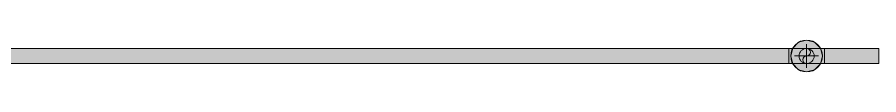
# Model space of a CAD drawing. Header units: inches. Extents: x -3385 to 41, y 7 to 1342.
# Drawn here: x -147.1 to -38.9, y 281.7 to 285.7 of the extents above; entities that cross this region are included whole.
import ezdxf

# ---------------------------------------------------------------- set-up
doc = ezdxf.new("R2010")
doc.units = ezdxf.units.IN
doc.header["$MEASUREMENT"] = 0
for name, color, linetype, lineweight in [('A-ANNO-NOTE', 131, 'Continuous', 9), ('P-PIPE', 3, 'Continuous', 9), ('P-PIPE-CNTR', 3, 'Continuous', 9)]:
    doc.layers.add(name, color=color, linetype=linetype, lineweight=lineweight)

msp = doc.modelspace()

# ---------------------------------------------------------------- hatches: boundary and pattern name
at = {"layer": 'A-ANNO-NOTE'}
h = msp.add_hatch(color=256, dxfattribs=at)
edge = h.paths.add_edge_path(flags=0)
edge.add_arc((-48, 283.743), 2, 0, 360)
msp.add_hatch(color=256, dxfattribs=at).paths.add_polyline_path([(-48, 281.743), (-47, 282.011), (-46.268, 282.743), (-46, 283.743), (-46.268, 284.743), (-47, 285.475), (-48, 285.743), (-49, 285.475), (-49.732, 284.743), (-50, 283.743), (-49.732, 282.743), (-49, 282.011)], flags=0)
at = {"layer": 'P-PIPE'}
for points in [[(-189.76, 283.743), (-50.248, 283.743), (-50.246, 284.693), (-189.756, 284.693), (-189.759, 284.216), (-189.76, 283.989)], [(-48, 282.793), (-47.754, 282.825), (-47.525, 282.92), (-47.328, 283.071), (-47.177, 283.268), (-47.082, 283.497), (-47.05, 283.743), (-47.082, 283.989), (-47.177, 284.218), (-47.328, 284.415), (-47.525, 284.566), (-47.754, 284.66), (-48, 284.693), (-48.246, 284.66), (-48.475, 284.566), (-48.672, 284.415), (-48.823, 284.218), (-48.918, 283.989), (-48.95, 283.743), (-48.918, 283.497), (-48.823, 283.268), (-48.672, 283.071), (-48.475, 282.92), (-48.246, 282.825)], [(-42.801, 283.743), (-38.944, 283.743), (-38.941, 284.693), (-45.756, 284.693), (-45.759, 284.216), (-45.76, 283.743)], [(-165.124, 282.793), (-50.244, 282.793), (-50.248, 283.268), (-50.248, 283.743), (-189.76, 283.743), (-189.756, 282.793), (-182.599, 282.793)], [(-38.941, 282.793), (-38.944, 283.268), (-38.944, 283.743), (-45.76, 283.743), (-45.756, 282.793), (-42.801, 282.793)]]:
    msp.add_hatch(color=256, dxfattribs=at).paths.add_polyline_path(points, flags=0)
h = msp.add_hatch(color=256, dxfattribs=at)
h.paths.add_polyline_path([(-48, 284.694), (-47.752, 284.66), (-47.467, 284.53), (-47.31, 284.397), (-47.163, 284.185), (-47.082, 283.989), (-47.049, 283.743), (-45.76, 283.743), (-45.756, 284.694), (-47.812, 284.694)], flags=0)
h.paths.add_polyline_path([(-50.248, 283.743), (-48.95, 283.749), (-48.916, 283.996), (-48.822, 284.22), (-48.672, 284.416), (-48.434, 284.584), (-48.362, 284.622), (-48.183, 284.676), (-48.006, 284.694), (-50.244, 284.694), (-50.248, 284.218), (-50.248, 283.989)], flags=0)
h = msp.add_hatch(color=256, dxfattribs=at)
h.paths.add_polyline_path([(-48, 282.792), (-47.751, 282.826), (-47.523, 282.921), (-47.326, 283.073), (-47.175, 283.27), (-47.081, 283.499), (-47.05, 283.749), (-47.082, 283.991), (-47.178, 284.221), (-47.329, 284.416), (-47.527, 284.567), (-47.756, 284.661), (-48.006, 284.693), (-48.248, 284.66), (-48.478, 284.564), (-48.674, 284.414), (-48.825, 284.215), (-48.919, 283.986), (-48.95, 283.737), (-48.917, 283.494), (-48.822, 283.265), (-48.67, 283.069), (-48.473, 282.918), (-48.243, 282.824), (-48.002, 282.792)], flags=0)
h.paths.add_polyline_path([(-48, 282.793), (-48.251, 282.827), (-48.475, 282.92), (-48.672, 283.071), (-48.823, 283.269), (-48.918, 283.499), (-48.95, 283.746), (-48.915, 283.994), (-48.823, 284.218), (-48.667, 284.418), (-48.475, 284.566), (-48.24, 284.661), (-48, 284.693), (-47.749, 284.658), (-47.525, 284.566), (-47.325, 284.41), (-47.177, 284.218), (-47.082, 283.983), (-47.05, 283.743), (-47.085, 283.492), (-47.177, 283.268), (-47.333, 283.068), (-47.525, 282.92), (-47.754, 282.825), (-47.997, 282.793)], flags=0)
h = msp.add_hatch(color=256, dxfattribs=at)
h.paths.add_polyline_path([(-48, 282.792), (-45.756, 282.792), (-45.759, 283.268), (-45.76, 283.743), (-47.05, 283.737), (-47.084, 283.489), (-47.177, 283.266), (-47.328, 283.07), (-47.566, 282.902), (-47.639, 282.863), (-47.818, 282.81), (-47.997, 282.792)], flags=0)
h.paths.add_polyline_path([(-48.823, 282.792), (-48.008, 282.793), (-48.246, 282.824), (-48.533, 282.956), (-48.69, 283.089), (-48.829, 283.282), (-48.918, 283.497), (-48.951, 283.743), (-50.248, 283.743), (-50.244, 282.792)], flags=0)

# ---------------------------------------------------------------- linework, layer by layer
at = {"layer": 'A-ANNO-NOTE'}
for p, q in [((-48, 285.743), (-49, 285.475)), ((-47, 285.475), (-48, 285.743)), ((-49.732, 284.743), (-50, 283.743)), ((-49, 285.475), (-49.732, 284.743)), ((-46.268, 284.743), (-47, 285.475)), ((-46, 283.743), (-46.268, 284.743)), ((-50, 283.743), (-49.732, 282.743)), ((-46.268, 282.743), (-46, 283.743)), ((-49.732, 282.743), (-49, 282.011)), ((-47, 282.011), (-46.268, 282.743)), ((-49, 282.011), (-48, 281.743)), ((-48, 281.743), (-47, 282.011))]:
    msp.add_line(p, q, dxfattribs=at)
msp.add_circle((-48, 283.743), 2, dxfattribs=at)
at = {"layer": 'P-PIPE'}
for p, q in [((-50.244, 284.693), (-189.756, 284.693)), ((-45.756, 284.694), (-50.244, 284.694)), ((-38.941, 284.693), (-45.756, 284.693)), ((-189.756, 282.793), (-50.244, 282.793)), ((-50.244, 282.792), (-45.756, 282.792)), ((-45.756, 282.793), (-38.941, 282.793))]:
    msp.add_line(p, q, dxfattribs=at)
for centre, radius, start, end in [((-48, 283.743), 0.95, 0, 180), ((-48, 284.218), 0.475, 270, 90), ((-48, 283.743), 0.95, 180, 0), ((-48, 283.268), 0.475, 90, 270)]:
    msp.add_arc(centre, radius, start, end, dxfattribs=at)
for centre, major_axis, start_param, end_param in [((-50.244, 283.743), (0, 0.951), 0, 1.5707963), ((-45.756, 283.743), (0, 0.951), 0.2638957, 0.5235988), ((-45.756, 283.743), (0, 0.951), 0, 0.2617994), ((-38.941, 283.743), (0, 0.95), 0, 1.5707963), ((-38.941, 283.743), (0, 0.95), 4.712389, 6.2831853), ((-50.244, 283.743), (0, 0.95), 0.7853982, 1.0466737), ((-50.244, 283.743), (0, 0.95), 1.0471976, 1.3087641), ((-50.244, 283.743), (0, 0.95), 1.3089969, 1.5707963), ((-50.244, 283.743), (0, 0.951), 1.5707963, 3.1415927), ((-50.244, 283.743), (0, 0.95), 1.5707963, 1.8325957), ((-50.244, 283.743), (0, 0.95), 0.5235988, 0.7844327), ((-45.756, 283.743), (0, 0.95), 1.0471976, 1.3087641), ((-45.756, 283.743), (0, 0.951), 1.047647, 1.3089969), ((-45.756, 283.743), (0, 0.95), 1.3089969, 1.5707963), ((-45.756, 283.743), (0, 0.951), 1.3092138, 1.5707963), ((-45.756, 283.743), (0, 0.95), 1.5707963, 1.8325957), ((-45.756, 283.743), (0, 0.951), 1.5707963, 3.1415927), ((-45.756, 283.743), (0, 0.95), 0.5235988, 0.7844327), ((-45.756, 283.743), (0, 0.951), 0.5247803, 0.7853982), ((-45.756, 283.743), (0, 0.95), 0.7853982, 1.0466737), ((-45.756, 283.743), (0, 0.951), 0.7861384, 1.0471976), ((-38.941, 283.743), (0, 0.95), 1.5707963, 3.1415927), ((-38.941, 283.743), (0, 0.95), 3.1415927, 4.712389), ((-50.244, 283.743), (0, 0.95), 1.8328286, 2.0943951), ((-50.244, 283.743), (0, 0.95), 2.094919, 2.3561945), ((-50.244, 283.743), (0, 0.95), 2.35716, 2.6179939), ((-45.756, 283.743), (0, 0.95), 1.8328286, 2.0943951), ((-45.756, 283.743), (0, 0.95), 2.094919, 2.3561945), ((-45.756, 283.743), (0, 0.95), 2.35716, 2.6179939)]:
    msp.add_ellipse(centre, major_axis=major_axis, ratio=0.0041666, start_param=start_param, end_param=end_param, dxfattribs=at)
at = {"layer": 'P-PIPE-CNTR'}
for p, q in [((-48, 282.243), (-48, 285.243)), ((-49.5, 283.743), (-46.5, 283.743))]:
    msp.add_line(p, q, dxfattribs=at)

doc.saveas('drawing.dxf')
